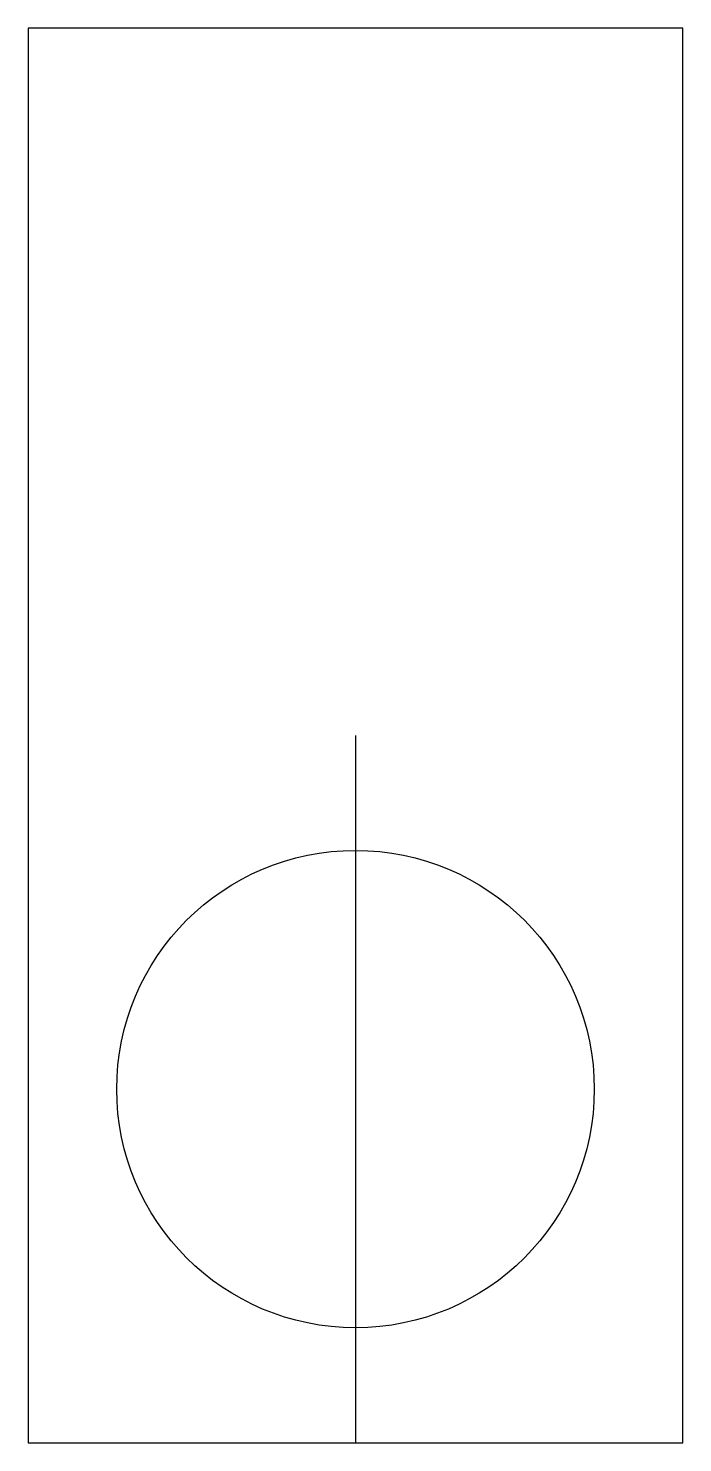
# Model space of a CAD drawing. Header units: millimetres. Extents: x -18.5 to 18.5, y -40 to 40.
import ezdxf

# ---------------------------------------------------------------- set-up
doc = ezdxf.new("R2010")
doc.units = ezdxf.units.MM
doc.layers.get('0').update_dxf_attribs({"linetype": 'CONTINUOUS'})

msp = doc.modelspace()

# ---------------------------------------------------------------- linework, layer by layer
msp.add_line((0, 0), (0, -40))
msp.add_lwpolyline([(18.5, 40), (-18.5, 40), (-18.5, -40), (18.5, -40)], close=True)
msp.add_circle((0, -20), 13.5)

doc.saveas('drawing.dxf')
